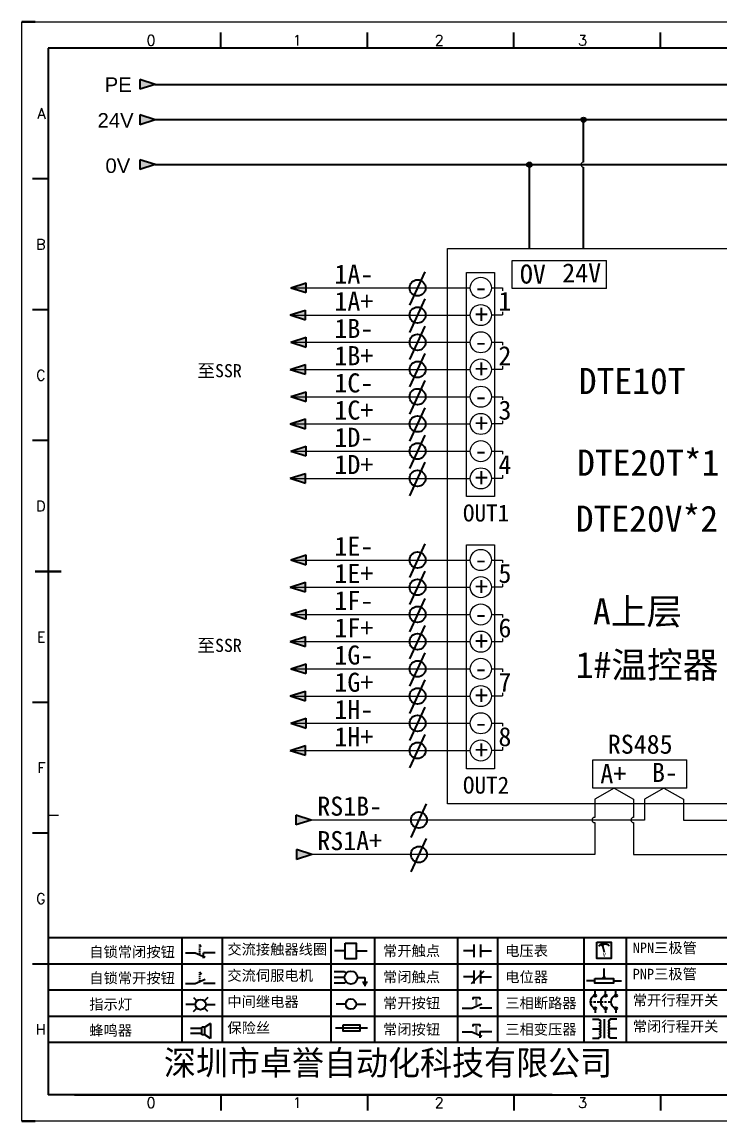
# Model space of a CAD drawing. Extents: x 33864 to 41687, y -3582 to -110.
# Drawn here: x 37594 to 37727.4, y -2914.6 to -2704.6 of the extents above; entities that cross this region are included whole.
import ezdxf
from ezdxf.enums import TextEntityAlignment as Align

# ---------------------------------------------------------------- set-up
doc = ezdxf.new("R2010")
doc.units = 0
doc.header["$MEASUREMENT"] = 0
doc.layers.add('AE_BOR', color=1, linetype='Continuous')
doc.layers.add('MISC', color=2, linetype='Continuous')
doc.styles.add('WD', font='romans.shx', dxfattribs={"bigfont": 'gbcbig.shx'})
doc.styles.add('样式 0', font='')
doc.styles.add('样式 8', font='arial.ttf')
doc.styles.add('汉字', font='')
doc.styles.get('样式 0').set_extended_font_data('KaiTi_GB2312')
doc.styles.get('汉字').set_extended_font_data('新宋体')

# ---------------------------------------------------------------- blocks, each defined once
blk = doc.blocks.new('*U98')
at = {"linetype": 'ByBlock'}
for p, q in [((-1909.23, -780.45), (-1909.23, -780.67)), ((-1909.23, -780.45), (-1908.92, -780.84)), ((-1909.23, -780.84), (-1909.23, -781.05)), ((-1911.92, -782.07), (-1910.06, -782.07)), ((-1910.06, -782.07), (-1908.18, -782.88)), ((-1909.23, -781.23), (-1909.23, -781.44)), ((-1909.23, -781.61), (-1909.23, -781.83)), ((-1909.23, -782), (-1909.23, -782.21)), ((-1909.23, -782.38), (-1909.23, -782.43)), ((-1908.52, -783.07), (-1908.52, -782.07)), ((-1906.25, -782.07), (-1908.52, -782.07))]:
    blk.add_line(p, q, dxfattribs=at)
blk = doc.blocks.new('*U99')
at = {"linetype": 'ByBlock'}
for p, q in [((-1908.88, -791.17), (-1909.23, -790.71)), ((-1909.23, -790.71), (-1909.23, -790.92)), ((-1909.23, -791.09), (-1909.23, -791.31)), ((-1909.23, -791.48), (-1909.23, -791.69)), ((-1911.92, -792.89), (-1910.06, -792.89)), ((-1910.06, -792.89), (-1908.18, -792.08)), ((-1909.23, -791.86), (-1909.23, -792.08)), ((-1909.23, -792.25), (-1909.23, -792.47)), ((-1906.25, -792.89), (-1908.52, -792.89))]:
    blk.add_line(p, q, dxfattribs=at)
blk = doc.blocks.new('蜂鸣器')
at = {"linetype": 'ByBlock'}
for p, q in [((-1907.17, -795.53), (-1908.25, -796.26)), ((-1907.17, -795.53), (-1907.17, -798.41)), ((-1908.8, -796.48), (-1911.01, -796.48)), ((-1908.8, -797.46), (-1911.01, -797.46)), ((-1908.25, -796.26), (-1908.8, -796.26)), ((-1908.8, -797.68), (-1908.8, -796.26)), ((-1908.25, -797.68), (-1908.8, -797.68)), ((-1908.25, -797.68), (-1908.25, -796.26)), ((-1907.17, -798.41), (-1908.25, -797.68))]:
    blk.add_line(p, q, dxfattribs=at)
blk = doc.blocks.new('指示灯')
at = {"linetype": 'ByBlock'}
for p, q in [((-1854.25, -776.92), (-1856.06, -776.92)), ((-1854.62, -775.59), (-1853.97, -776.23)), ((-1851.9, -775.59), (-1852.54, -776.23)), ((-1852.26, -776.92), (-1850.45, -776.92)), ((-1854.62, -778.25), (-1853.97, -777.61)), ((-1851.9, -778.25), (-1852.54, -777.61))]:
    blk.add_line(p, q, dxfattribs=at)
blk.add_circle((-1853.26, -776.92), 0.992, dxfattribs=at)
blk = doc.blocks.new('交流接触器线圈')
at = {"linetype": 'ByBlock'}
for p, q in [((-1880.82, -781.77), (-1882.87, -781.77)), ((-1878.72, -781.77), (-1876.67, -781.77))]:
    blk.add_line(p, q, dxfattribs=at)
blk.add_lwpolyline([(-1880.82, -780.28), (-1878.72, -780.28), (-1878.72, -783.26), (-1880.82, -783.26)], close=True, dxfattribs=at)
blk = doc.blocks.new('交流伺服电机')
at = {"linetype": 'ByBlock'}
for p, q in [((-1880.97, -785.75), (-1882.94, -785.75)), ((-1880.97, -786.85), (-1882.94, -786.85)), ((-1880.97, -785.75), (-1880.65, -786.03)), ((-1878.49, -786.85), (-1877.07, -786.85)), ((-1877.07, -786.85), (-1877.07, -787.72)), ((-1880.97, -787.94), (-1882.94, -787.94)), ((-1880.97, -787.94), (-1880.65, -787.67)), ((-1877.54, -787.72), (-1876.59, -787.72)), ((-1877.38, -788.01), (-1876.75, -788.01)), ((-1877.23, -788.29), (-1876.9, -788.29))]:
    blk.add_line(p, q, dxfattribs=at)
blk.add_circle((-1879.73, -786.85), 1.24, dxfattribs=at)
blk = doc.blocks.new('中间继电器')
at = {"linetype": 'ByBlock'}
for p, q in [((-1880.72, -791.92), (-1882.54, -791.92)), ((-1878.74, -791.92), (-1876.92, -791.92))]:
    blk.add_line(p, q, dxfattribs=at)
blk.add_circle((-1879.73, -791.92), 0.992, dxfattribs=at)
blk = doc.blocks.new('保险丝')
at = {"linetype": 'ByBlock'}
blk.add_line((-1882.72, -796.49), (-1876.55, -796.49), dxfattribs=at)
blk.add_lwpolyline([(-1881.2, -795.86), (-1878.06, -795.86), (-1878.06, -797.12), (-1881.2, -797.12)], close=True, dxfattribs=at)
blk = doc.blocks.new('常开按钮')
at = {"linetype": 'ByBlock'}
for p, q in [((-1910.06, -787.73), (-1908.18, -786.93)), ((-1909.9, -785.68), (-1908.56, -785.68)), ((-1909.9, -785.68), (-1909.9, -786.07)), ((-1909.23, -785.68), (-1909.23, -785.89)), ((-1909.23, -786.06), (-1909.23, -786.28)), ((-1909.23, -786.45), (-1909.23, -786.67)), ((-1909.23, -786.84), (-1909.23, -787.05)), ((-1909.23, -787.22), (-1909.23, -787.38)), ((-1908.56, -785.68), (-1908.56, -786.07)), ((-1911.92, -787.73), (-1910.06, -787.73)), ((-1906.25, -787.73), (-1908.52, -787.73))]:
    blk.add_line(p, q, dxfattribs=at)
blk = doc.blocks.new('常开触点')
at = {"linetype": 'ByBlock'}
for p, q in [((-1853.82, -782.99), (-1853.82, -780.56)), ((-1852.6, -782.99), (-1852.6, -780.56)), ((-1853.82, -781.77), (-1855.88, -781.77)), ((-1852.6, -781.77), (-1850.55, -781.77))]:
    blk.add_line(p, q, dxfattribs=at)
blk = doc.blocks.new('常闭触点')
at = {"linetype": 'ByBlock'}
for p, q in [((-1853.82, -786.77), (-1855.88, -786.77)), ((-1852.01, -785.66), (-1854.43, -788.1)), ((-1853.82, -787.99), (-1853.82, -785.56)), ((-1852.6, -787.99), (-1852.6, -785.56)), ((-1852.6, -786.77), (-1850.55, -786.77))]:
    blk.add_line(p, q, dxfattribs=at)
blk = doc.blocks.new('常闭按钮')
at = {"linetype": 'ByBlock'}
for p, q in [((-1854.11, -790.83), (-1852.77, -790.83)), ((-1854.11, -790.83), (-1854.11, -791.22)), ((-1853.44, -790.83), (-1853.44, -791.04)), ((-1853.44, -791.21), (-1853.44, -791.43)), ((-1853.44, -791.6), (-1853.44, -791.82)), ((-1852.77, -790.83), (-1852.77, -791.22)), ((-1856.13, -792.28), (-1854.28, -792.28)), ((-1854.28, -792.28), (-1852.4, -793.09)), ((-1853.44, -791.99), (-1853.44, -792.2)), ((-1853.44, -792.37), (-1853.44, -792.53)), ((-1850.47, -792.28), (-1852.73, -792.28)), ((-1852.73, -792.28), (-1852.73, -793.43))]:
    blk.add_line(p, q, dxfattribs=at)
blk = doc.blocks.new('电压表')
at = {"linetype": 'ByBlock'}
for p, q in [((-1814.84, -780.75), (-1814.91, -781.13)), ((-1814.6, -781.05), (-1814.91, -781.13)), ((-1814.84, -780.75), (-1814.46, -782.26)), ((-1814.84, -780.75), (-1814.6, -781.05))]:
    blk.add_line(p, q, dxfattribs=at)
blk.add_lwpolyline([(-1815.84, -780.34), (-1813.07, -780.34), (-1813.07, -783.49), (-1815.84, -783.49)], close=True, dxfattribs=at)
blk.add_arc((-1814.46, -782.26), 1.56, 46.8313, 133.1687, dxfattribs=at)
at = {"linetype": 'ByBlock', "insert": (-1814.7, -782.39), "char_height": 0.75, "width": 0.6768, "attachment_point": 1}
blk.add_mtext('V', dxfattribs=at)
blk = doc.blocks.new('电位器')
at = {"linetype": 'ByBlock'}
for p, q in [((-1814.45, -787.3), (-1814.45, -785.39)), ((-1814.45, -787.3), (-1814.62, -786.96)), ((-1814.62, -786.96), (-1814.27, -786.96)), ((-1814.45, -787.3), (-1814.27, -786.96)), ((-1816.21, -787.75), (-1817.79, -787.75)), ((-1812.68, -787.75), (-1811.1, -787.75))]:
    blk.add_line(p, q, dxfattribs=at)
blk.add_lwpolyline([(-1816.21, -787.3), (-1812.68, -787.3), (-1812.68, -788.2), (-1816.21, -788.2)], close=True, dxfattribs=at)
blk = doc.blocks.new('三相断路器')
at = {"linetype": 'ByBlock'}
for p, q in [((-1816.17, -790.33), (-1816.17, -789.7)), ((-1814.17, -790.33), (-1814.17, -789.7)), ((-1812.18, -790.33), (-1812.18, -789.7)), ((-1817.14, -791.74), (-1816.72, -791.74)), ((-1816.45, -791.74), (-1816.03, -791.74)), ((-1816.17, -793.19), (-1816.17, -793.83)), ((-1815.76, -791.74), (-1815.34, -791.74)), ((-1815.07, -791.74), (-1814.65, -791.74)), ((-1814.38, -791.74), (-1813.96, -791.74)), ((-1814.17, -793.19), (-1814.17, -793.83)), ((-1813.69, -791.74), (-1813.27, -791.74)), ((-1812.18, -793.19), (-1812.18, -793.83))]:
    blk.add_line(p, q, dxfattribs=at)
for centre in [(-1816.17, -790.55), (-1814.17, -790.55), (-1812.18, -790.55), (-1816.17, -792.98), (-1814.17, -792.98), (-1812.18, -792.98)]:
    blk.add_circle(centre, 0.219, dxfattribs=at)
for centre in [(-1815.81, -791.74), (-1813.82, -791.74), (-1811.83, -791.74)]:
    blk.add_arc(centre, 1.32, 115.5791, 244.4209, dxfattribs=at)
blk = doc.blocks.new('三相变压器')
at = {"linetype": 'ByBlock'}
for p, q in [((-1816.69, -795.03), (-1815.37, -795.03)), ((-1815.37, -795.03), (-1815.37, -795.24)), ((-1814.34, -798.7), (-1814.34, -795.04)), ((-1812, -795.03), (-1813.32, -795.03)), ((-1813.32, -795.03), (-1813.32, -795.24)), ((-1816.69, -796.87), (-1815.37, -796.87)), ((-1812, -796.87), (-1813.32, -796.87)), ((-1816.69, -798.71), (-1815.37, -798.71)), ((-1815.37, -798.71), (-1815.37, -798.5)), ((-1813.32, -798.71), (-1813.32, -798.5)), ((-1812, -798.71), (-1813.32, -798.71))]:
    blk.add_line(p, q, dxfattribs=at)
for centre, start, end in [((-1815.37, -795.51), 270, 90), ((-1815.37, -796.06), 270, 90), ((-1813.32, -795.51), 90, 270), ((-1813.32, -796.06), 90, 270), ((-1815.37, -796.6), 270, 90), ((-1815.37, -797.14), 270, 90), ((-1815.37, -797.68), 270, 90), ((-1815.37, -798.23), 270, 90), ((-1813.32, -796.6), 90, 270), ((-1813.32, -797.14), 90, 270), ((-1813.32, -797.68), 90, 270), ((-1813.32, -798.23), 90, 270)]:
    blk.add_arc(centre, 0.271, start, end, dxfattribs=at)

msp = doc.modelspace()

# ---------------------------------------------------------------- hatches: boundary and pattern name
for points in [[(37616.548, -2722.41), (37619.466, -2723.345), (37616.548, -2724.28)], [(37616.548, -2730.975), (37619.466, -2731.911), (37616.548, -2732.846)], [(37645.39, -2755.43), (37648.308, -2756.366), (37648.308, -2754.495)], [(37645.235, -2760.63), (37648.153, -2761.566), (37648.153, -2759.695)], [(37645.39, -2765.83), (37648.308, -2766.766), (37648.308, -2764.895)], [(37645.235, -2771.03), (37648.153, -2771.966), (37648.153, -2770.095)], [(37645.39, -2776.23), (37648.308, -2777.166), (37648.308, -2775.295)], [(37645.235, -2781.43), (37648.153, -2782.366), (37648.153, -2780.495)], [(37645.39, -2786.63), (37648.308, -2787.566), (37648.308, -2785.695)], [(37645.235, -2791.83), (37648.153, -2792.766), (37648.153, -2790.895)], [(37645.39, -2807.43), (37648.308, -2808.366), (37648.308, -2806.495)], [(37645.235, -2812.63), (37648.153, -2813.566), (37648.153, -2811.695)], [(37645.39, -2817.83), (37648.308, -2818.766), (37648.308, -2816.895)], [(37645.235, -2823.03), (37648.153, -2823.966), (37648.153, -2822.095)], [(37645.39, -2828.23), (37648.308, -2829.166), (37648.308, -2827.295)], [(37645.235, -2833.43), (37648.153, -2834.366), (37648.153, -2832.495)], [(37645.39, -2838.63), (37648.308, -2839.566), (37648.308, -2837.695)], [(37645.235, -2843.83), (37648.153, -2844.766), (37648.153, -2842.895)], [(37646.362, -2856.203), (37649.281, -2857.138), (37646.362, -2858.073)], [(37646.473, -2862.788), (37649.391, -2863.724), (37646.473, -2864.659)]]:
    msp.add_hatch(color=256).paths.add_polyline_path(points)
at = {"lineweight": 0}
h = msp.add_hatch(color=256, dxfattribs=at)
edge = h.paths.add_edge_path()
edge.add_arc((37701.33, -2723.341), 0.5, 0, 360)
h = msp.add_hatch(color=256, dxfattribs=at)
edge = h.paths.add_edge_path()
edge.add_arc((37690.973, -2731.907), 0.5, 0, 360)
at = {"layer": 'MISC'}
msp.add_hatch(color=256, dxfattribs=at).paths.add_polyline_path([(37616.548, -2715.645), (37619.466, -2716.58), (37616.548, -2717.516)])

# ---------------------------------------------------------------- linework, layer by layer
for p, q in [((37885.994, -2709.649), (37598.994, -2709.649)), ((37598.994, -2709.649), (37598.994, -2909.649)), ((37619.466, -2723.345), (37616.548, -2722.41)), ((37616.548, -2722.41), (37616.548, -2724.28)), ((37619.466, -2723.345), (37616.548, -2724.28)), ((37619.466, -2731.911), (37616.548, -2730.975)), ((37616.548, -2730.975), (37616.548, -2732.846)), ((37619.466, -2731.911), (37616.548, -2732.846)), ((37619.453, -2731.907), (37855.17, -2731.907)), ((37668.106, -2758.767), (37671.059, -2752.38)), ((37645.39, -2755.43), (37648.308, -2754.495)), ((37648.308, -2756.366), (37648.308, -2754.495)), ((37645.39, -2755.43), (37648.308, -2756.366)), ((37668.106, -2763.967), (37671.059, -2757.58)), ((37645.235, -2760.63), (37648.153, -2759.695)), ((37645.235, -2760.63), (37648.153, -2761.566)), ((37648.153, -2761.566), (37648.153, -2759.695)), ((37668.106, -2769.167), (37671.059, -2762.78)), ((37645.39, -2765.83), (37648.308, -2764.895)), ((37648.308, -2766.766), (37648.308, -2764.895)), ((37645.39, -2765.83), (37648.308, -2766.766)), ((37668.106, -2774.367), (37671.059, -2767.98)), ((37645.235, -2771.03), (37648.153, -2770.095)), ((37645.235, -2771.03), (37648.153, -2771.966)), ((37648.153, -2771.966), (37648.153, -2770.095)), ((37668.106, -2779.567), (37671.059, -2773.18)), ((37645.39, -2776.23), (37648.308, -2775.295)), ((37648.308, -2777.166), (37648.308, -2775.295)), ((37645.39, -2776.23), (37648.308, -2777.166)), ((37668.106, -2784.767), (37671.059, -2778.38)), ((37645.235, -2781.43), (37648.153, -2780.495)), ((37645.235, -2781.43), (37648.153, -2782.366)), ((37648.153, -2782.366), (37648.153, -2780.495)), ((37668.106, -2789.967), (37671.059, -2783.58)), ((37645.39, -2786.63), (37648.308, -2785.695)), ((37645.39, -2786.63), (37648.308, -2787.566)), ((37648.308, -2787.566), (37648.308, -2785.695)), ((37668.106, -2795.167), (37671.059, -2788.78)), ((37645.235, -2791.83), (37648.153, -2790.895)), ((37648.153, -2792.766), (37648.153, -2790.895)), ((37645.235, -2791.83), (37648.153, -2792.766)), ((37668.106, -2810.767), (37671.059, -2804.38)), ((37645.39, -2807.43), (37648.308, -2806.495)), ((37645.39, -2807.43), (37648.308, -2808.366)), ((37648.308, -2808.366), (37648.308, -2806.495)), ((37668.106, -2815.967), (37671.059, -2809.58)), ((37645.235, -2812.63), (37648.153, -2811.695)), ((37648.153, -2813.566), (37648.153, -2811.695)), ((37645.235, -2812.63), (37648.153, -2813.566)), ((37668.106, -2821.167), (37671.059, -2814.78)), ((37645.39, -2817.83), (37648.308, -2816.895)), ((37645.39, -2817.83), (37648.308, -2818.766)), ((37648.308, -2818.766), (37648.308, -2816.895)), ((37668.106, -2826.367), (37671.059, -2819.98)), ((37645.235, -2823.03), (37648.153, -2822.095)), ((37648.153, -2823.966), (37648.153, -2822.095)), ((37645.235, -2823.03), (37648.153, -2823.966)), ((37668.106, -2831.567), (37671.059, -2825.18)), ((37645.39, -2828.23), (37648.308, -2827.295)), ((37645.39, -2828.23), (37648.308, -2829.166)), ((37648.308, -2829.166), (37648.308, -2827.295)), ((37668.106, -2836.767), (37671.059, -2830.38)), ((37645.235, -2833.43), (37648.153, -2832.495)), ((37648.153, -2834.366), (37648.153, -2832.495)), ((37645.235, -2833.43), (37648.153, -2834.366)), ((37668.106, -2841.967), (37671.059, -2835.58)), ((37645.39, -2838.63), (37648.308, -2837.695)), ((37645.39, -2838.63), (37648.308, -2839.566)), ((37648.308, -2839.566), (37648.308, -2837.695)), ((37668.106, -2847.167), (37671.059, -2840.78)), ((37645.235, -2843.83), (37648.153, -2842.895)), ((37648.153, -2844.766), (37648.153, -2842.895)), ((37645.235, -2843.83), (37648.153, -2844.766)), ((37668.351, -2860.446), (37671.303, -2854.059)), ((37649.281, -2857.138), (37646.362, -2856.203)), ((37646.362, -2856.203), (37646.362, -2858.073)), ((37649.281, -2857.138), (37646.362, -2858.073)), ((37668.351, -2867.032), (37671.303, -2860.644)), ((37649.391, -2863.724), (37646.473, -2862.788)), ((37646.473, -2862.788), (37646.473, -2864.659)), ((37649.391, -2863.724), (37646.473, -2864.659)), ((37604.024, -2909.649), (37883.524, -2909.649)), ((37724.79, -2909.649), (37784.74, -2909.649))]:
    msp.add_line(p, q)
at = {"color": 0}
msp.add_line((37855.17, -2723.341), (37619.453, -2723.341), dxfattribs=at)
at = {"color": 0, "ltscale": 2}
for p, q in [((37701.33, -2731.407), (37701.33, -2723.341)), ((37690.973, -2747.905), (37690.973, -2731.907)), ((37701.33, -2747.905), (37701.33, -2732.407))]:
    msp.add_line(p, q, dxfattribs=at)
at = {"lineweight": 0}
for p, q in [((37675.339, -2747.905), (37751.461, -2747.905)), ((37675.339, -2854.054), (37675.339, -2747.905)), ((37687.703, -2755.571), (37687.703, -2750.194)), ((37687.703, -2750.194), (37705.703, -2750.194)), ((37705.703, -2755.571), (37705.703, -2750.194)), ((37678.957, -2752.538), (37684.335, -2752.538)), ((37678.957, -2795.348), (37678.957, -2752.538)), ((37684.335, -2752.538), (37684.335, -2795.348)), ((37645.468, -2755.455), (37679.677, -2755.455)), ((37683.716, -2755.455), (37685.854, -2755.455)), ((37685.854, -2755.455), (37685.854, -2756.022)), ((37705.703, -2755.571), (37687.703, -2755.571)), ((37645.312, -2760.655), (37679.677, -2760.655)), ((37683.716, -2760.6), (37685.854, -2760.6)), ((37685.854, -2760.034), (37685.854, -2760.6)), ((37645.468, -2765.855), (37679.677, -2765.855)), ((37683.716, -2765.855), (37685.854, -2765.855)), ((37685.854, -2765.855), (37685.854, -2766.422)), ((37645.312, -2771.055), (37679.677, -2771.055)), ((37683.716, -2771), (37685.854, -2771)), ((37685.854, -2770.434), (37685.854, -2771)), ((37645.468, -2776.255), (37679.677, -2776.255)), ((37683.716, -2776.255), (37685.854, -2776.255)), ((37685.854, -2776.255), (37685.854, -2776.822)), ((37645.312, -2781.455), (37679.677, -2781.455)), ((37683.716, -2781.4), (37685.854, -2781.4)), ((37685.854, -2780.834), (37685.854, -2781.4)), ((37645.468, -2786.655), (37679.677, -2786.655)), ((37683.716, -2786.655), (37685.854, -2786.655)), ((37685.854, -2786.655), (37685.854, -2787.222)), ((37645.312, -2791.855), (37679.677, -2791.855)), ((37683.716, -2791.8), (37685.854, -2791.8)), ((37685.854, -2791.234), (37685.854, -2791.8)), ((37684.335, -2795.348), (37678.957, -2795.348)), ((37678.957, -2804.538), (37684.335, -2804.538)), ((37678.957, -2847.348), (37678.957, -2804.538)), ((37684.335, -2804.538), (37684.335, -2847.348)), ((37645.468, -2807.455), (37679.677, -2807.455)), ((37683.716, -2807.455), (37685.854, -2807.455)), ((37685.854, -2807.455), (37685.854, -2808.022)), ((37645.312, -2812.655), (37679.677, -2812.655)), ((37683.716, -2812.6), (37685.854, -2812.6)), ((37685.854, -2812.034), (37685.854, -2812.6)), ((37645.468, -2817.855), (37679.677, -2817.855)), ((37683.716, -2817.855), (37685.854, -2817.855)), ((37685.854, -2817.855), (37685.854, -2818.422)), ((37645.312, -2823.055), (37679.677, -2823.055)), ((37683.716, -2823), (37685.854, -2823)), ((37685.854, -2822.434), (37685.854, -2823)), ((37645.468, -2828.255), (37679.677, -2828.255)), ((37683.716, -2828.255), (37685.854, -2828.255)), ((37685.854, -2828.255), (37685.854, -2828.822)), ((37685.854, -2832.834), (37685.854, -2833.4)), ((37645.312, -2833.455), (37679.677, -2833.455)), ((37683.716, -2833.4), (37685.854, -2833.4)), ((37645.468, -2838.655), (37679.677, -2838.655)), ((37683.716, -2838.655), (37685.854, -2838.655)), ((37685.854, -2838.655), (37685.854, -2839.222)), ((37685.854, -2843.234), (37685.854, -2843.8)), ((37645.312, -2843.855), (37679.677, -2843.855)), ((37683.716, -2843.8), (37685.854, -2843.8)), ((37684.335, -2847.348), (37678.957, -2847.348)), ((37703.077, -2851.03), (37703.077, -2845.652)), ((37703.077, -2845.652), (37721.077, -2845.652)), ((37721.077, -2851.03), (37721.077, -2845.652)), ((37721.077, -2851.03), (37703.077, -2851.03)), ((37707.173, -2851.03), (37703.457, -2853.127)), ((37707.173, -2851.03), (37710.889, -2853.127)), ((37716.684, -2851.03), (37712.967, -2853.127)), ((37716.684, -2851.03), (37720.4, -2853.127)), ((37703.457, -2853.127), (37703.457, -2856.634)), ((37710.889, -2853.127), (37710.889, -2856.634)), ((37712.967, -2853.127), (37712.967, -2857.134)), ((37720.4, -2853.127), (37720.4, -2857.134)), ((37751.461, -2854.054), (37675.339, -2854.054)), ((37712.967, -2857.134), (37649.281, -2857.134)), ((37703.457, -2857.634), (37703.457, -2863.72)), ((37710.889, -2857.634), (37710.889, -2863.72)), ((37720.4, -2857.134), (37786.993, -2857.134)), ((37703.457, -2863.72), (37649.281, -2863.72)), ((37710.889, -2863.72), (37786.993, -2863.72))]:
    msp.add_line(p, q, dxfattribs=at)
at = {"lineweight": 9, "ltscale": 0.1}
for p, q in [((37598.994, -2856.221), (37600.993, -2856.221)), ((37695.329, -2909.649), (37724.79, -2909.649)), ((37723.433, -2909.649), (37723.433, -2909.649)), ((37723.433, -2909.649), (37723.433, -2909.649)), ((37723.433, -2909.649), (37723.433, -2909.649)), ((37723.433, -2909.649), (37723.433, -2909.649))]:
    msp.add_line(p, q, dxfattribs=at)
at = {"linetype": 'ByBlock'}
for p, q in [((37885.994, -2879.649), (37598.994, -2879.649)), ((37885.994, -2884.649), (37598.994, -2884.649)), ((37885.994, -2889.649), (37598.994, -2889.649)), ((37885.994, -2894.649), (37598.994, -2894.649)), ((37885.994, -2899.649), (37598.994, -2899.649))]:
    msp.add_line(p, q, dxfattribs=at)
at = {"lineweight": -2}
for p, q in [((37624.573, -2879.649), (37624.573, -2899.649)), ((37632.25, -2879.649), (37632.25, -2899.649)), ((37653.039, -2879.649), (37653.039, -2899.649)), ((37661.393, -2879.649), (37661.393, -2899.649)), ((37677.248, -2879.649), (37677.248, -2899.649)), ((37684.896, -2879.649), (37684.896, -2899.649)), ((37701.389, -2879.649), (37701.389, -2899.649)), ((37709.49, -2879.649), (37709.49, -2899.649))]:
    msp.add_line(p, q, dxfattribs=at)
at = {"ltscale": 2}
msp.add_line((37695.329, -2909.649), (37598.994, -2909.649), dxfattribs=at)
at = {"lineweight": 0}
for centre, radius in [((37701.33, -2723.341), 0.5), ((37690.973, -2731.907), 0.5), ((37681.697, -2755.455), 2.02), ((37681.697, -2760.655), 2.02), ((37681.697, -2765.855), 2.02), ((37681.697, -2771.055), 2.02), ((37681.697, -2776.255), 2.02), ((37681.697, -2781.455), 2.02), ((37681.697, -2786.655), 2.02), ((37681.697, -2791.855), 2.02), ((37681.697, -2807.455), 2.02), ((37681.697, -2812.655), 2.02), ((37681.697, -2817.855), 2.02), ((37681.697, -2823.055), 2.02), ((37681.697, -2828.255), 2.02), ((37681.697, -2833.455), 2.02), ((37681.697, -2838.655), 2.02), ((37681.697, -2843.855), 2.02)]:
    msp.add_circle(centre, radius, dxfattribs=at)
at = {"color": 6}
for centre in [(37669.61, -2755.455), (37669.61, -2760.655), (37669.61, -2765.855), (37669.61, -2771.055), (37669.61, -2776.255), (37669.61, -2781.455), (37669.61, -2786.655), (37669.61, -2791.855), (37669.61, -2807.455), (37669.61, -2812.655), (37669.61, -2817.855), (37669.61, -2823.055), (37669.61, -2828.255), (37669.61, -2833.455), (37669.61, -2838.655), (37669.61, -2843.855), (37669.854, -2857.134), (37669.854, -2863.72)]:
    msp.add_circle(centre, 1.538, dxfattribs=at)
at = {"lineweight": 0}
for centre in [(37701.33, -2731.907), (37703.457, -2857.134), (37710.889, -2857.134)]:
    msp.add_arc(centre, 0.5, 90, 270, dxfattribs=at)
at = {"layer": 'AE_BOR', "lineweight": 30}
for p, q in [((37596.524, -2704.649), (37593.99, -2704.649)), ((37593.99, -2914.649), (37596.524, -2914.649)), ((37593.99, -2914.649), (37596.524, -2914.649)), ((37593.99, -2914.649), (37596.524, -2914.649))]:
    msp.add_line(p, q, dxfattribs=at)
at = {"layer": 'AE_BOR', "color": 1, "lineweight": 15}
for p, q in [((37593.99, -2704.649), (37890.99, -2704.649)), ((37593.99, -2914.649), (37593.99, -2704.649)), ((37890.99, -2914.649), (37593.99, -2914.649))]:
    msp.add_line(p, q, dxfattribs=at)
at = {"layer": 'AE_BOR'}
for p, q in [((37632.024, -2709.649), (37632.024, -2706.649)), ((37660.024, -2709.649), (37660.024, -2706.649)), ((37688.024, -2709.649), (37688.024, -2706.649)), ((37716.024, -2709.649), (37716.024, -2706.649)), ((37598.994, -2734.649), (37595.994, -2734.649)), ((37598.994, -2759.649), (37595.994, -2759.649)), ((37598.994, -2784.649), (37595.994, -2784.649)), ((37598.994, -2834.649), (37595.994, -2834.649)), ((37598.994, -2859.649), (37595.994, -2859.649)), ((37598.994, -2884.649), (37595.994, -2884.649)), ((37632.024, -2909.649), (37632.024, -2912.649)), ((37660.024, -2909.649), (37660.024, -2912.649)), ((37688.024, -2909.649), (37688.024, -2912.649)), ((37716.024, -2909.649), (37716.024, -2912.649))]:
    msp.add_line(p, q, dxfattribs=at)
at = {"layer": 'AE_BOR', "color": 2, "lineweight": 30}
msp.add_line((37596.494, -2809.649), (37601.494, -2809.649), dxfattribs=at)
at = {"layer": 'MISC'}
for p, q in [((37619.466, -2716.58), (37616.548, -2715.645)), ((37616.548, -2715.645), (37616.548, -2717.516)), ((37619.466, -2716.58), (37616.548, -2717.516)), ((37619.466, -2716.576), (37855.17, -2716.576))]:
    msp.add_line(p, q, dxfattribs=at)

# ---------------------------------------------------------------- block references
at = {"linetype": 'ByBlock'}
for name, p in [('*U98', (39537.182, -2100.473)), ('交流接触器线圈', (39536.606, -2100.381)), ('常开触点', (39534.261, -2100.352)), ('电压表', (39519.7, -2100.134)), ('*U99', (39537.182, -2095.473)), ('交流伺服电机', (39536.606, -2100.381)), ('常闭触点', (39534.261, -2100.352)), ('电位器', (39519.7, -2100.134)), ('指示灯', (39481.396, -2115.473)), ('中间继电器', (39536.606, -2100.381)), ('常开按钮', (39590.046, -2105.352)), ('三相断路器', (39519.7, -2100.134)), ('三相变压器', (39519.7, -2100.134)), ('蜂鸣器', (39537.182, -2100.473)), ('保险丝', (39536.606, -2100.381)), ('常闭按钮', (39534.261, -2105.352))]:
    msp.add_blockref(name, p, dxfattribs=at)

# ---------------------------------------------------------------- texts
at = {"char_height": 2.772, "width": 4.96666, "attachment_point": 1, "style": '样式 8'}
for s, insert in [('24V', (37608.434, -2722.062)), ('0V', (37609.946, -2730.718))]:
    msp.add_mtext(s, dxfattribs=dict(at, insert=insert))
at = {"lineweight": 0, "attachment_point": 1}
for s, insert, char_height, width in [('{\\fSimSun|b0|i0|c134|p2;至SSR}', (37627.486, -2770.026), 2.5, 16.90853), ('{\\fSimSun|b0|i0|c134|p2;DTE10T}', (37700.414, -2770.748), 5, 33.81706), ('{\\fSimSun|b0|i0|c134|p2;DTE20T*1}', (37700.088, -2786.349), 5, 33.81706), ('{\\fSimSun|b0|i0|c134|p2;OUT1}', (37678.274, -2796.841), 3.25, 9.25756), ('{\\fSimSun|b0|i0|c134|p2;DTE20V*2}', (37699.833, -2797.061), 5, 33.81706), ('{\\fSimSun|b0|i0|c134|p2;A上层}', (37703.126, -2814.773), 5, 33.81706), ('{\\fSimSun|b0|i0|c134|p2;至SSR}', (37627.486, -2822.513), 2.5, 16.90853), ('{\\fSimSun|b0|i0|c134|p2;1#温控器}', (37699.833, -2825.001), 5, 33.81706), ('{\\fSimSun|b0|i0|c134|p2;OUT2}', (37678.274, -2848.841), 3.25, 9.25756)]:
    msp.add_mtext(s, dxfattribs=dict(at, insert=insert, char_height=char_height, width=width))
at = {"char_height": 2, "attachment_point": 1, "style": '汉字'}
for s, insert in [('{\\fKaiTi_GB2312|b0|i0|c134|p49;自锁常闭按钮}', (37606.85, -2881.335)), ('{\\fKaiTi_GB2312|b0|i0|c134|p49;交流接触器线圈}', (37633.244, -2880.841)), ('{\\fKaiTi_GB2312|b0|i0|c134|p49;常开触点}', (37662.997, -2881.128)), ('{\\fKaiTi_GB2312|b0|i0|c134|p49;电压表}', (37686.357, -2881.119)), ('{\\fKaiTi_GB2312|b0|i0|c134|p49;NPN三极管}', (37710.723, -2880.557)), ('{\\fKaiTi_GB2312|b0|i0|c134|p49;PNP三极管}', (37710.723, -2885.557)), ('{\\fKaiTi_GB2312|b0|i0|c134|p49;自锁常开按钮}', (37606.85, -2886.335)), ('{\\fKaiTi_GB2312|b0|i0|c134|p49;交流伺服电机}', (37633.244, -2885.841)), ('{\\fKaiTi_GB2312|b0|i0|c134|p49;常闭触点}', (37662.997, -2886.128)), ('{\\fKaiTi_GB2312|b0|i0|c134|p49;电位器}', (37686.357, -2886.119)), ('{\\fKaiTi_GB2312|b0|i0|c134|p49;指示灯}', (37606.85, -2891.335)), ('{\\fKaiTi_GB2312|b0|i0|c134|p49;中间继电器}', (37633.244, -2890.841)), ('{\\fKaiTi_GB2312|b0|i0|c134|p49;常开按钮}', (37662.997, -2891.128)), ('{\\fKaiTi_GB2312|b0|i0|c134|p49;三相断路器}', (37686.357, -2891.119)), ('{\\fKaiTi_GB2312|b0|i0|c134|p49;常开行程开关}', (37710.723, -2890.557)), ('{\\fKaiTi_GB2312|b0|i0|c134|p49;保险丝}', (37633.244, -2895.841)), ('{\\fKaiTi_GB2312|b0|i0|c134|p49;常闭按钮}', (37662.997, -2896.128)), ('{\\fKaiTi_GB2312|b0|i0|c134|p49;三相变压器}', (37686.357, -2896.119)), ('{\\fKaiTi_GB2312|b0|i0|c134|p49;常闭行程开关}', (37710.723, -2895.557)), ('{\\fKaiTi_GB2312|b0|i0|c134|p49;蜂鸣器}', (37606.85, -2896.335))]:
    msp.add_mtext(s, dxfattribs=dict(at, insert=insert))
at = {"lineweight": -2, "insert": (37621.127, -2901.178), "char_height": 4.70644, "width": 96.11383, "attachment_point": 1}
msp.add_mtext('深圳市卓誉自动化科技有限公司', dxfattribs=at)
at = {"layer": 'AE_BOR', "style": 'WD'}
for s, p in [('0', (37618.66, -2709.149)), ('1', (37646.586, -2709.149)), ('2', (37673.736, -2709.149)), ('3', (37701.135, -2709.149)), ('0', (37618.66, -2912.149)), ('1', (37646.586, -2912.149)), ('2', (37673.736, -2912.149)), ('3', (37701.135, -2912.149))]:
    msp.add_text(s, height=2, dxfattribs=at).set_placement(p, align=Align.CENTER)
for s, p in [('A', (37598.494, -2722.149)), ('B', (37598.494, -2747.149)), ('C', (37598.494, -2772.149)), ('D', (37598.494, -2797.149)), ('E', (37598.494, -2822.149)), ('F', (37598.494, -2847.149)), ('G', (37598.494, -2872.149)), ('H', (37598.494, -2897.149))]:
    msp.add_text(s, height=2, dxfattribs=at).set_placement(p, align=Align.MIDDLE_RIGHT)
at = {"layer": 'MISC', "insert": (37609.801, -2715.225), "char_height": 2.772, "width": 4.96666, "attachment_point": 1, "style": '样式 8'}
msp.add_mtext('PE', dxfattribs=at)
at = {"layer": 'MISC', "color": 0, "char_height": 3.64, "width": 3.36355, "attachment_point": 1, "style": '样式 0'}
for s, insert in [('{\\fNSimSun|b0|i0|c134|p49;1A-}', (37653.713, -2750.99)), ('{\\fNSimSun|b0|i0|c134|p49;OV}', (37689.161, -2750.995)), ('{\\fNSimSun|b0|i0|c134|p49;24V}', (37697.25, -2750.775)), ('{\\fNSimSun|b0|i0|c134|p49;1A+}', (37653.713, -2756.19)), ('{\\fNSimSun|b0|i0|c134|p49;-}', (37680.493, -2753.508)), ('{\\fNSimSun|b0|i0|c134|p49;1}', (37685.058, -2756.19)), ('{\\fNSimSun|b0|i0|c134|p49;+}', (37680.568, -2758.708)), ('{\\fNSimSun|b0|i0|c134|p49;1B-}', (37653.713, -2761.39)), ('{\\fNSimSun|b0|i0|c134|p49;1B+}', (37653.713, -2766.59)), ('{\\fNSimSun|b0|i0|c134|p49;-}', (37680.493, -2763.908)), ('{\\fNSimSun|b0|i0|c134|p49;2}', (37685.058, -2766.59)), ('{\\fNSimSun|b0|i0|c134|p49;+}', (37680.568, -2769.108)), ('{\\fNSimSun|b0|i0|c134|p49;1C-}', (37653.713, -2771.79)), ('{\\fNSimSun|b0|i0|c134|p49;1C+}', (37653.713, -2776.99)), ('{\\fNSimSun|b0|i0|c134|p49;-}', (37680.493, -2774.308)), ('{\\fNSimSun|b0|i0|c134|p49;3}', (37685.058, -2776.99)), ('{\\fNSimSun|b0|i0|c134|p49;+}', (37680.568, -2779.508)), ('{\\fNSimSun|b0|i0|c134|p49;1D-}', (37653.713, -2782.19)), ('{\\fNSimSun|b0|i0|c134|p49;1D+}', (37653.713, -2787.39)), ('{\\fNSimSun|b0|i0|c134|p49;-}', (37680.493, -2784.708)), ('{\\fNSimSun|b0|i0|c134|p49;4}', (37685.058, -2787.39)), ('{\\fNSimSun|b0|i0|c134|p49;+}', (37680.568, -2789.908)), ('{\\fNSimSun|b0|i0|c134|p49;1E-}', (37653.713, -2802.99)), ('{\\fNSimSun|b0|i0|c134|p49;-}', (37680.493, -2805.508)), ('{\\fNSimSun|b0|i0|c134|p49;1E+}', (37653.713, -2808.19)), ('{\\fNSimSun|b0|i0|c134|p49;5}', (37685.058, -2808.19)), ('{\\fNSimSun|b0|i0|c134|p49;+}', (37680.568, -2810.708)), ('{\\fNSimSun|b0|i0|c134|p49;1F-}', (37653.713, -2813.39)), ('{\\fNSimSun|b0|i0|c134|p49;-}', (37680.493, -2815.908)), ('{\\fNSimSun|b0|i0|c134|p49;1F+}', (37653.713, -2818.59)), ('{\\fNSimSun|b0|i0|c134|p49;6}', (37685.058, -2818.59)), ('{\\fNSimSun|b0|i0|c134|p49;+}', (37680.568, -2821.108)), ('{\\fNSimSun|b0|i0|c134|p49;1G-}', (37653.713, -2823.79)), ('{\\fNSimSun|b0|i0|c134|p49;-}', (37680.493, -2826.308)), ('{\\fNSimSun|b0|i0|c134|p49;1G+}', (37653.713, -2828.99)), ('{\\fNSimSun|b0|i0|c134|p49;7}', (37685.058, -2828.99)), ('{\\fNSimSun|b0|i0|c134|p49;+}', (37680.568, -2831.508)), ('{\\fNSimSun|b0|i0|c134|p49;1H-}', (37653.713, -2834.19)), ('{\\fNSimSun|b0|i0|c134|p49;-}', (37680.493, -2836.708)), ('{\\fNSimSun|b0|i0|c134|p49;1H+}', (37653.713, -2839.39)), ('{\\fNSimSun|b0|i0|c134|p49;8}', (37685.058, -2839.39)), ('{\\fNSimSun|b0|i0|c134|p49;RS485}', (37705.964, -2840.831)), ('{\\fNSimSun|b0|i0|c134|p49;+}', (37680.568, -2841.908)), ('{\\fNSimSun|b0|i0|c134|p49;A+}', (37704.535, -2846.454)), ('{\\fNSimSun|b0|i0|c134|p49;B-}', (37714.411, -2846.233)), ('{\\fNSimSun|b0|i0|c134|p49;RS1B-}', (37650.442, -2852.669)), ('{\\fNSimSun|b0|i0|c134|p49;RS1A+}', (37650.442, -2859.254))]:
    msp.add_mtext(s, dxfattribs=dict(at, insert=insert))

doc.saveas('drawing.dxf')
